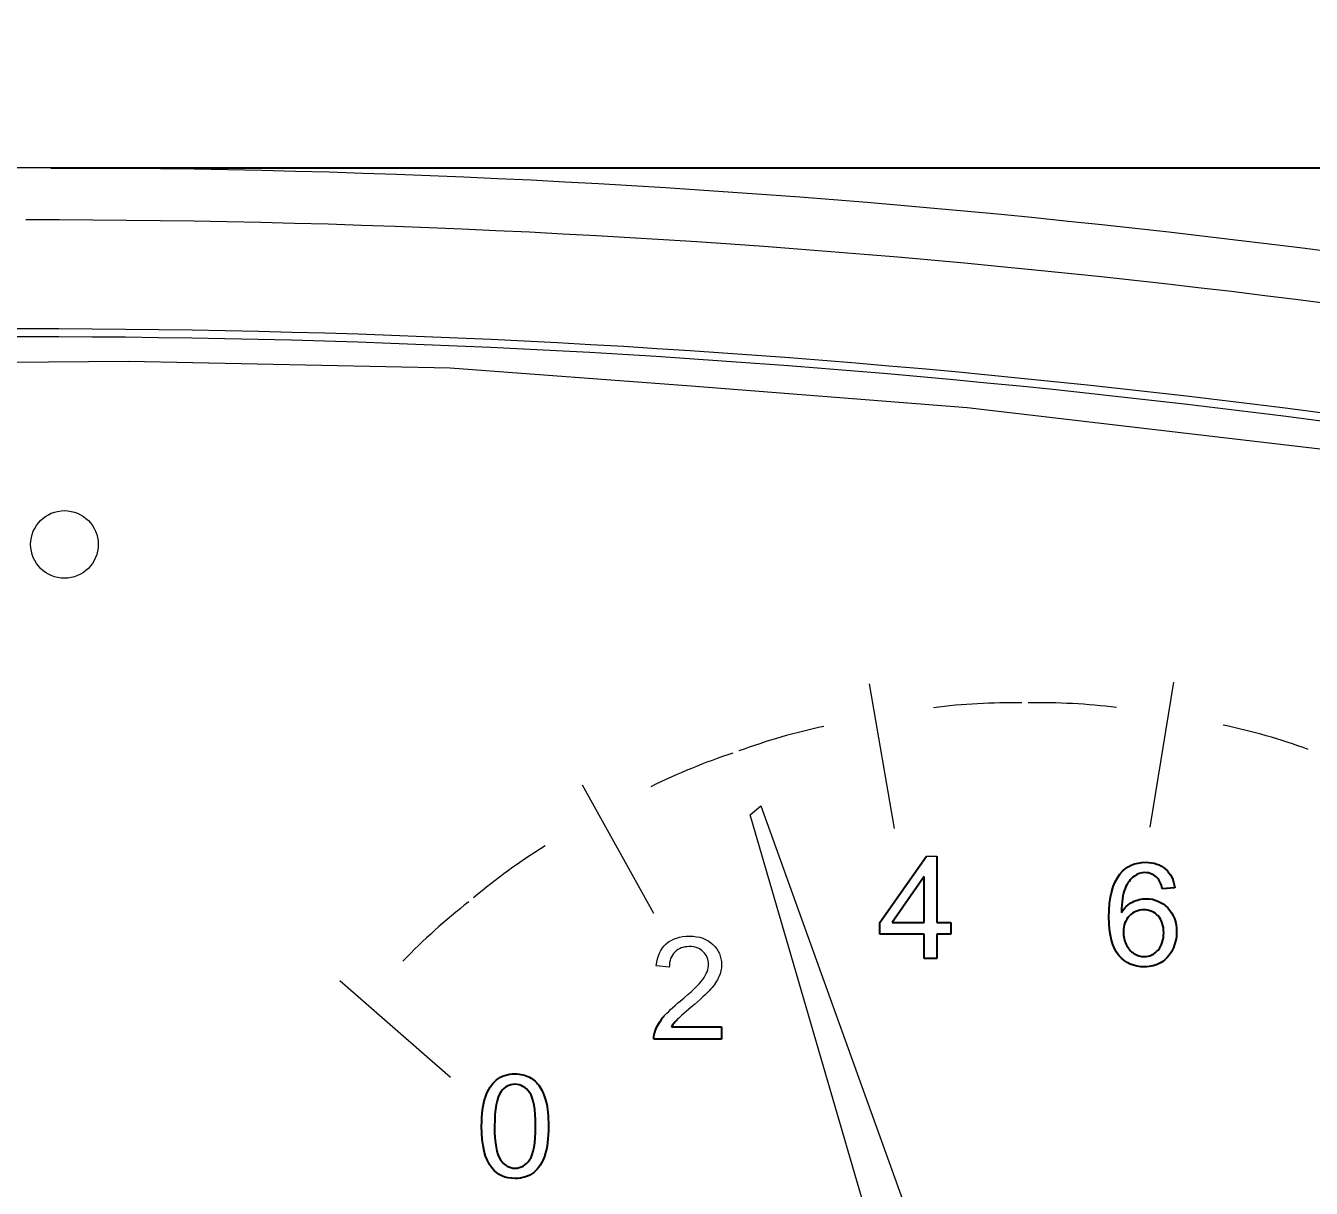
# Model space of a CAD drawing. Header units: millimetres. Extents: x 2768 to 3957, y 940 to 1781.
# Drawn here: x 3048.24 to 3086.27, y 1587.24 to 1621.63 of the extents above; entities that cross this region are included whole.
import ezdxf

# ---------------------------------------------------------------- set-up
doc = ezdxf.new("R2010")
doc.units = ezdxf.units.MM
doc.layers.add('layer 1', color=7, linetype='Continuous')
doc.layers.add('尺寸标注', color=2, linetype='Continuous', lineweight=25)
doc.layers.add('粗实线', color=7, linetype='Continuous', lineweight=50)
doc.styles.add('SGW', font='gbenor.shx', dxfattribs={"width": 0.6, "bigfont": 'hztxt.shx'})
doc.dimstyles.new('线性', dxfattribs={"dimtxt": 7, "dimasz": 3.5, "dimexe": 1.25, "dimexo": 0.625, "dimtad": 1, "dimdsep": 46, "dimtxsty": 'SGW', "dimcen": 2.5, "dimadec": 0, "dimazin": 0, "dimtfac": 1, "dimtmove": 0, "dimatfit": 3, "dimfxl": 0, "dimarcsym": 0})

# ---------------------------------------------------------------- blocks, each defined once
blk = doc.blocks.new('*D4')
at = {"layer": 'Defpoints', "color": 0, "transparency": 16777216}
for p in [(3153.99, 1638.621), (2941.99, 1607.225), (3153.99, 1607.225)]:
    blk.add_point(p, dxfattribs=at)
at = {"layer": '尺寸标注', "color": 0, "lineweight": -2, "transparency": 16777216}
for p, q in [((2941.99, 1607.85), (2941.99, 1639.871)), ((3153.99, 1607.85), (3153.99, 1639.871)), ((2945.49, 1638.621), (3150.49, 1638.621))]:
    blk.add_line(p, q, dxfattribs=at)
at = {"layer": '尺寸标注', "color": 0, "transparency": 16777216}
for points in [[(2945.49, 1639.204), (2945.49, 1638.038), (2941.99, 1638.621)], [(3150.49, 1639.204), (3150.49, 1638.038), (3153.99, 1638.621)]]:
    blk.add_solid(points, dxfattribs=at)
at = {"layer": '尺寸标注', "color": 0, "transparency": 16777216, "insert": (3047.99, 1642.746), "char_height": 7, "attachment_point": 5, "style": 'SGW'}
blk.add_mtext('\\M+181A3212%%P0.8', dxfattribs=at)
blk = doc.blocks.new('_DotSmall')
at = {"color": 0, "linetype": 'ByBlock', "const_width": 0.5}
blk.add_lwpolyline([(-0.0625, 0, 1), (0.0625, 0, 1)], format="xyb", close=True, dxfattribs=at)
blk = doc.blocks.new('*D6')
at = {"layer": 'Defpoints', "color": 0, "transparency": 16777216}
for p in [(3048.359, 1617.424), (3281.8, 1617.424), (3048.242, 1422.425)]:
    blk.add_point(p, dxfattribs=at)
at = {"layer": '尺寸标注', "color": 0, "lineweight": -2, "transparency": 16777216}
for p, q in [((3048.984, 1617.424), (3283.05, 1617.424)), ((3281.8, 1425.925), (3281.8, 1613.924)), ((3048.867, 1422.425), (3283.05, 1422.425))]:
    blk.add_line(p, q, dxfattribs=at)
at = {"layer": '尺寸标注', "color": 0, "transparency": 16777216}
for points in [[(3281.217, 1613.924), (3282.383, 1613.924), (3281.8, 1617.424)], [(3281.217, 1425.925), (3282.383, 1425.925), (3281.8, 1422.425)]]:
    blk.add_solid(points, dxfattribs=at)
at = {"layer": '尺寸标注', "color": 0, "transparency": 16777216, "insert": (3277.675, 1519.924), "char_height": 7, "attachment_point": 5, "rotation": 90, "style": 'SGW'}
blk.add_mtext('195', dxfattribs=at)

msp = doc.modelspace()

# ---------------------------------------------------------------- linework, layer by layer
at = {"layer": 'layer 1', "color": 51, "lineweight": 20}
msp.add_ellipse((3049.388, 1606.283), major_axis=(0, 1), ratio=1, dxfattribs=at)
at = {"layer": 'layer 1', "color": 250, "lineweight": 20}
msp.add_open_spline([(3051.286, 1611.698), (3051.286, 1611.698), (3047.729, 1611.662), (3047.729, 1611.662)], degree=3, dxfattribs=at)
at = {"layer": 'layer 1', "lineweight": 20}
for points in [[(3060.794, 1611.497), (3060.794, 1611.497), (3051.286, 1611.698), (3051.286, 1611.698)], [(3067.929, 1610.962), (3067.929, 1610.962), (3060.794, 1611.497), (3060.794, 1611.497)], [(3076.092, 1610.322), (3076.092, 1610.322), (3067.929, 1610.962), (3067.929, 1610.962)], [(3090.496, 1608.641), (3090.496, 1608.641), (3076.092, 1610.322), (3076.092, 1610.322)]]:
    msp.add_open_spline(points, degree=3, dxfattribs=at)
at = {"layer": 'layer 1', "color": 7, "lineweight": 0}
for points in [[(3073.943, 1597.882), (3073.943, 1597.882), (3073.198, 1602.162), (3073.198, 1602.162)], [(3073.943, 1597.882), (3073.943, 1597.882), (3073.198, 1602.162), (3073.198, 1602.162)], [(3073.943, 1597.882), (3073.943, 1597.882), (3073.198, 1602.162), (3073.198, 1602.162)], [(3073.943, 1597.882), (3073.943, 1597.882), (3073.198, 1602.162), (3073.198, 1602.162)], [(3073.943, 1597.882), (3073.943, 1597.882), (3073.198, 1602.162), (3073.198, 1602.162)], [(3073.943, 1597.882), (3073.943, 1597.882), (3073.198, 1602.162), (3073.198, 1602.162)], [(3073.943, 1597.882), (3073.943, 1597.882), (3073.198, 1602.162), (3073.198, 1602.162)], [(3073.943, 1597.882), (3073.943, 1597.882), (3073.198, 1602.162), (3073.198, 1602.162)], [(3073.943, 1597.882), (3073.943, 1597.882), (3073.198, 1602.162), (3073.198, 1602.162)], [(3073.943, 1597.882), (3073.943, 1597.882), (3073.198, 1602.162), (3073.198, 1602.162)], [(3073.943, 1597.882), (3073.943, 1597.882), (3073.198, 1602.162), (3073.198, 1602.162)], [(3073.943, 1597.882), (3073.943, 1597.882), (3073.198, 1602.162), (3073.198, 1602.162)], [(3073.943, 1597.882), (3073.943, 1597.882), (3073.198, 1602.162), (3073.198, 1602.162)], [(3073.943, 1597.882), (3073.943, 1597.882), (3073.198, 1602.162), (3073.198, 1602.162)], [(3073.943, 1597.882), (3073.943, 1597.882), (3073.198, 1602.162), (3073.198, 1602.162)], [(3073.943, 1597.882), (3073.943, 1597.882), (3073.198, 1602.162), (3073.198, 1602.162)], [(3073.943, 1597.882), (3073.943, 1597.882), (3073.198, 1602.162), (3073.198, 1602.162)], [(3073.943, 1597.882), (3073.943, 1597.882), (3073.198, 1602.162), (3073.198, 1602.162)], [(3073.943, 1597.882), (3073.943, 1597.882), (3073.198, 1602.162), (3073.198, 1602.162)], [(3073.943, 1597.882), (3073.943, 1597.882), (3073.198, 1602.162), (3073.198, 1602.162)], [(3073.943, 1597.882), (3073.943, 1597.882), (3073.198, 1602.162), (3073.198, 1602.162)], [(3073.198, 1602.162), (3073.198, 1602.162), (3073.198, 1602.162), (3073.198, 1602.162)], [(3081.5, 1597.919), (3081.5, 1597.919), (3082.204, 1602.205), (3082.204, 1602.205)], [(3081.5, 1597.919), (3081.5, 1597.919), (3082.204, 1602.205), (3082.204, 1602.205)], [(3081.5, 1597.919), (3081.5, 1597.919), (3082.204, 1602.205), (3082.204, 1602.205)], [(3081.5, 1597.919), (3081.5, 1597.919), (3082.204, 1602.205), (3082.204, 1602.205)], [(3081.5, 1597.919), (3081.5, 1597.919), (3082.204, 1602.205), (3082.204, 1602.205)], [(3081.5, 1597.919), (3081.5, 1597.919), (3082.204, 1602.205), (3082.204, 1602.205)], [(3081.5, 1597.919), (3081.5, 1597.919), (3082.204, 1602.205), (3082.204, 1602.205)], [(3081.5, 1597.919), (3081.5, 1597.919), (3082.204, 1602.205), (3082.204, 1602.205)], [(3081.5, 1597.919), (3081.5, 1597.919), (3082.204, 1602.205), (3082.204, 1602.205)], [(3081.5, 1597.919), (3081.5, 1597.919), (3082.204, 1602.205), (3082.204, 1602.205)], [(3081.5, 1597.919), (3081.5, 1597.919), (3082.204, 1602.205), (3082.204, 1602.205)], [(3081.5, 1597.919), (3081.5, 1597.919), (3082.204, 1602.205), (3082.204, 1602.205)], [(3081.5, 1597.919), (3081.5, 1597.919), (3082.204, 1602.205), (3082.204, 1602.205)], [(3081.5, 1597.919), (3081.5, 1597.919), (3082.204, 1602.205), (3082.204, 1602.205)], [(3081.5, 1597.919), (3081.5, 1597.919), (3082.204, 1602.205), (3082.204, 1602.205)], [(3081.5, 1597.919), (3081.5, 1597.919), (3082.204, 1602.205), (3082.204, 1602.205)], [(3081.5, 1597.919), (3081.5, 1597.919), (3082.204, 1602.205), (3082.204, 1602.205)], [(3081.5, 1597.919), (3081.5, 1597.919), (3082.204, 1602.205), (3082.204, 1602.205)], [(3081.5, 1597.919), (3081.5, 1597.919), (3082.204, 1602.205), (3082.204, 1602.205)], [(3081.5, 1597.919), (3081.5, 1597.919), (3082.204, 1602.205), (3082.204, 1602.205)], [(3081.5, 1597.919), (3081.5, 1597.919), (3082.204, 1602.205), (3082.204, 1602.205)], [(3082.204, 1602.205), (3082.204, 1602.205), (3082.204, 1602.205), (3082.204, 1602.205)], [(3066.819, 1595.363), (3066.819, 1595.363), (3064.708, 1599.159), (3064.708, 1599.159)], [(3066.819, 1595.363), (3066.819, 1595.363), (3064.708, 1599.159), (3064.708, 1599.159)], [(3066.819, 1595.363), (3066.819, 1595.363), (3064.708, 1599.159), (3064.708, 1599.159)], [(3066.819, 1595.363), (3066.819, 1595.363), (3064.708, 1599.159), (3064.708, 1599.159)], [(3066.819, 1595.363), (3066.819, 1595.363), (3064.708, 1599.159), (3064.708, 1599.159)], [(3066.819, 1595.363), (3066.819, 1595.363), (3064.708, 1599.159), (3064.708, 1599.159)], [(3066.819, 1595.363), (3066.819, 1595.363), (3064.708, 1599.159), (3064.708, 1599.159)], [(3066.819, 1595.363), (3066.819, 1595.363), (3064.708, 1599.159), (3064.708, 1599.159)], [(3066.819, 1595.363), (3066.819, 1595.363), (3064.708, 1599.159), (3064.708, 1599.159)], [(3066.819, 1595.363), (3066.819, 1595.363), (3064.708, 1599.159), (3064.708, 1599.159)], [(3066.819, 1595.363), (3066.819, 1595.363), (3064.708, 1599.159), (3064.708, 1599.159)], [(3066.819, 1595.363), (3066.819, 1595.363), (3064.708, 1599.159), (3064.708, 1599.159)], [(3066.819, 1595.363), (3066.819, 1595.363), (3064.708, 1599.159), (3064.708, 1599.159)], [(3066.819, 1595.363), (3066.819, 1595.363), (3064.708, 1599.159), (3064.708, 1599.159)], [(3066.819, 1595.363), (3066.819, 1595.363), (3064.708, 1599.159), (3064.708, 1599.159)], [(3066.819, 1595.363), (3066.819, 1595.363), (3064.708, 1599.159), (3064.708, 1599.159)], [(3066.819, 1595.363), (3066.819, 1595.363), (3064.708, 1599.159), (3064.708, 1599.159)], [(3066.819, 1595.363), (3066.819, 1595.363), (3064.708, 1599.159), (3064.708, 1599.159)], [(3066.819, 1595.363), (3066.819, 1595.363), (3064.708, 1599.159), (3064.708, 1599.159)], [(3066.819, 1595.363), (3066.819, 1595.363), (3064.708, 1599.159), (3064.708, 1599.159)], [(3066.819, 1595.363), (3066.819, 1595.363), (3064.708, 1599.159), (3064.708, 1599.159)], [(3064.708, 1599.159), (3064.708, 1599.159), (3064.708, 1599.159), (3064.708, 1599.159)], [(3073.943, 1597.882), (3073.943, 1597.882), (3073.943, 1597.882), (3073.943, 1597.882)], [(3081.5, 1597.919), (3081.5, 1597.919), (3081.5, 1597.919), (3081.5, 1597.919)], [(3074.889, 1597.061), (3074.889, 1597.061), (3075.193, 1597.061), (3075.193, 1597.061)], [(3074.889, 1597.061), (3074.889, 1597.061), (3075.193, 1597.061), (3075.193, 1597.061)], [(3066.819, 1595.363), (3066.819, 1595.363), (3066.819, 1595.363), (3066.819, 1595.363)], [(3066.894, 1593.817), (3066.92, 1594.103), (3067.019, 1594.321), (3067.19, 1594.47)], [(3066.894, 1593.817), (3066.92, 1594.103), (3067.019, 1594.321), (3067.19, 1594.47)], [(3067.44, 1594.225), (3067.332, 1594.117), (3067.278, 1593.968), (3067.277, 1593.779)], [(3067.44, 1594.225), (3067.332, 1594.117), (3067.278, 1593.968), (3067.277, 1593.779)], [(3067.277, 1593.779), (3067.277, 1593.779), (3066.894, 1593.817), (3066.894, 1593.817)], [(3067.277, 1593.779), (3067.277, 1593.779), (3066.894, 1593.817), (3066.894, 1593.817)], [(3060.803, 1590.508), (3060.803, 1590.508), (3057.538, 1593.374), (3057.538, 1593.374)], [(3060.803, 1590.508), (3060.803, 1590.508), (3057.538, 1593.374), (3057.538, 1593.374)], [(3060.803, 1590.508), (3060.803, 1590.508), (3057.538, 1593.374), (3057.538, 1593.374)], [(3060.803, 1590.508), (3060.803, 1590.508), (3057.538, 1593.374), (3057.538, 1593.374)], [(3060.803, 1590.508), (3060.803, 1590.508), (3057.538, 1593.374), (3057.538, 1593.374)], [(3060.803, 1590.508), (3060.803, 1590.508), (3057.538, 1593.374), (3057.538, 1593.374)], [(3060.803, 1590.508), (3060.803, 1590.508), (3057.538, 1593.374), (3057.538, 1593.374)], [(3060.803, 1590.508), (3060.803, 1590.508), (3057.538, 1593.374), (3057.538, 1593.374)], [(3060.803, 1590.508), (3060.803, 1590.508), (3057.538, 1593.374), (3057.538, 1593.374)], [(3060.803, 1590.508), (3060.803, 1590.508), (3057.538, 1593.374), (3057.538, 1593.374)], [(3060.803, 1590.508), (3060.803, 1590.508), (3057.538, 1593.374), (3057.538, 1593.374)], [(3060.803, 1590.508), (3060.803, 1590.508), (3057.538, 1593.374), (3057.538, 1593.374)], [(3060.803, 1590.508), (3060.803, 1590.508), (3057.538, 1593.374), (3057.538, 1593.374)], [(3060.803, 1590.508), (3060.803, 1590.508), (3057.538, 1593.374), (3057.538, 1593.374)], [(3060.803, 1590.508), (3060.803, 1590.508), (3057.538, 1593.374), (3057.538, 1593.374)], [(3060.803, 1590.508), (3060.803, 1590.508), (3057.538, 1593.374), (3057.538, 1593.374)], [(3060.803, 1590.508), (3060.803, 1590.508), (3057.538, 1593.374), (3057.538, 1593.374)], [(3060.803, 1590.508), (3060.803, 1590.508), (3057.538, 1593.374), (3057.538, 1593.374)], [(3060.803, 1590.508), (3060.803, 1590.508), (3057.538, 1593.374), (3057.538, 1593.374)], [(3060.803, 1590.508), (3060.803, 1590.508), (3057.538, 1593.374), (3057.538, 1593.374)], [(3060.803, 1590.508), (3060.803, 1590.508), (3057.538, 1593.374), (3057.538, 1593.374)], [(3067.599, 1592.772), (3067.928, 1593.042), (3068.151, 1593.256), (3068.267, 1593.414)], [(3067.599, 1592.772), (3067.928, 1593.042), (3068.151, 1593.256), (3068.267, 1593.414)], [(3068.748, 1593.495), (3068.699, 1593.378), (3068.616, 1593.254), (3068.501, 1593.125)], [(3068.748, 1593.495), (3068.699, 1593.378), (3068.616, 1593.254), (3068.501, 1593.125)], [(3068.501, 1593.125), (3068.386, 1592.996), (3068.195, 1592.818), (3067.928, 1592.592)], [(3068.501, 1593.125), (3068.386, 1592.996), (3068.195, 1592.818), (3067.928, 1592.592)], [(3067.112, 1592.313), (3067.225, 1592.445), (3067.387, 1592.598), (3067.599, 1592.772)], [(3067.112, 1592.313), (3067.225, 1592.445), (3067.387, 1592.598), (3067.599, 1592.772)], [(3067.928, 1592.592), (3067.705, 1592.404), (3067.562, 1592.277), (3067.498, 1592.21)], [(3067.928, 1592.592), (3067.705, 1592.404), (3067.562, 1592.277), (3067.498, 1592.21)], [(3060.803, 1590.508), (3060.803, 1590.508), (3060.803, 1590.508), (3060.803, 1590.508)]]:
    msp.add_open_spline(points, degree=3, dxfattribs=at)
at = {"layer": 'layer 1', "color": 22, "lineweight": 0}
for points in [[(3077.708, 1601.596), (3076.834, 1601.61), (3075.96, 1601.563), (3075.092, 1601.454)], [(3080.51, 1601.458), (3079.642, 1601.566), (3078.768, 1601.613), (3077.894, 1601.598)], [(3071.853, 1600.901), (3070.998, 1600.718), (3070.157, 1600.475), (3069.336, 1600.174)], [(3069.161, 1600.111), (3068.331, 1599.837), (3067.521, 1599.505), (3066.737, 1599.117)], [(3063.608, 1597.369), (3062.866, 1596.907), (3062.157, 1596.393), (3061.487, 1595.831)], [(3061.344, 1595.712), (3060.656, 1595.172), (3060.007, 1594.585), (3059.401, 1593.955)]]:
    msp.add_open_spline(points, degree=3, dxfattribs=at)
at = {"layer": 'layer 1', "color": 72, "lineweight": 9}
msp.add_open_spline([(3086.179, 1600.221), (3085.357, 1600.519), (3084.515, 1600.758), (3083.659, 1600.937)], degree=3, dxfattribs=at)
at = {"layer": 'layer 1', "color": 22, "lineweight": 20}
for points in [[(3069.672, 1598.286), (3069.672, 1598.286), (3069.983, 1598.547), (3069.983, 1598.547)], [(3075.363, 1578.761), (3075.363, 1578.761), (3069.672, 1598.286), (3069.672, 1598.286)], [(3069.983, 1598.547), (3069.983, 1598.547), (3076.844, 1579.475), (3076.844, 1579.475)]]:
    msp.add_open_spline(points, degree=3, dxfattribs=at)
at = {"layer": 'layer 1', "color": 7}
for points in [[(3073.506, 1595.097), (3073.506, 1595.097), (3074.889, 1597.061), (3074.889, 1597.061)], [(3075.193, 1597.061), (3075.193, 1597.061), (3075.193, 1595.097), (3075.193, 1595.097)], [(3074.821, 1596.463), (3074.821, 1596.463), (3073.873, 1595.097), (3073.873, 1595.097)], [(3074.821, 1595.097), (3074.821, 1595.097), (3074.821, 1596.463), (3074.821, 1596.463)], [(3081.035, 1596.474), (3080.918, 1596.388), (3080.826, 1596.264), (3080.758, 1596.1)], [(3081.86, 1596.096), (3081.827, 1596.242), (3081.78, 1596.348), (3081.72, 1596.414)], [(3081.956, 1596.678), (3082.108, 1596.545), (3082.199, 1596.36), (3082.23, 1596.125)], [(3080.758, 1596.1), (3080.691, 1595.936), (3080.656, 1595.703), (3080.653, 1595.399)], [(3082.23, 1596.125), (3082.23, 1596.125), (3081.86, 1596.096), (3081.86, 1596.096)], [(3080.653, 1595.399), (3080.742, 1595.535), (3080.852, 1595.637), (3080.982, 1595.703)], [(3080.886, 1595.293), (3080.769, 1595.172), (3080.711, 1595.014), (3080.711, 1594.819)], [(3073.506, 1594.756), (3073.506, 1594.756), (3073.506, 1595.097), (3073.506, 1595.097)], [(3073.873, 1595.097), (3073.873, 1595.097), (3074.821, 1595.097), (3074.821, 1595.097)], [(3075.193, 1595.097), (3075.193, 1595.097), (3075.603, 1595.097), (3075.603, 1595.097)], [(3075.603, 1595.097), (3075.603, 1595.097), (3075.603, 1594.756), (3075.603, 1594.756)], [(3080.711, 1594.819), (3080.711, 1594.69), (3080.738, 1594.567), (3080.793, 1594.45)], [(3074.821, 1594.756), (3074.821, 1594.756), (3073.506, 1594.756), (3073.506, 1594.756)], [(3074.821, 1594.03), (3074.821, 1594.03), (3074.821, 1594.756), (3074.821, 1594.756)], [(3075.193, 1594.756), (3075.193, 1594.756), (3075.193, 1594.03), (3075.193, 1594.03)], [(3075.603, 1594.756), (3075.603, 1594.756), (3075.193, 1594.756), (3075.193, 1594.756)], [(3080.793, 1594.45), (3080.847, 1594.333), (3080.923, 1594.244), (3081.02, 1594.183)], [(3082.161, 1594.29), (3082.079, 1594.127), (3081.966, 1594.002), (3081.823, 1593.915)], [(3075.193, 1594.03), (3075.193, 1594.03), (3074.821, 1594.03), (3074.821, 1594.03)], [(3066.867, 1591.91), (3066.918, 1592.047), (3067, 1592.181), (3067.112, 1592.313)], [(3067.498, 1592.21), (3067.435, 1592.144), (3067.382, 1592.077), (3067.341, 1592.009)], [(3066.824, 1591.651), (3066.821, 1591.741), (3066.836, 1591.827), (3066.867, 1591.91)], [(3067.341, 1592.009), (3067.341, 1592.009), (3068.827, 1592.009), (3068.827, 1592.009)], [(3068.827, 1592.009), (3068.827, 1592.009), (3068.827, 1591.651), (3068.827, 1591.651)], [(3068.827, 1591.651), (3068.827, 1591.651), (3066.824, 1591.651), (3066.824, 1591.651)], [(3061.839, 1589.936), (3061.912, 1590.155), (3062.022, 1590.323), (3062.167, 1590.442)], [(3063.144, 1590.521), (3063.267, 1590.456), (3063.368, 1590.361), (3063.448, 1590.238)], [(3061.728, 1589.071), (3061.728, 1589.429), (3061.765, 1589.718), (3061.839, 1589.936)], [(3062.302, 1590.094), (3062.175, 1589.91), (3062.11, 1589.568), (3062.11, 1589.071)], [(3063.448, 1590.238), (3063.528, 1590.115), (3063.591, 1589.964), (3063.636, 1589.787)], [(3062.028, 1587.839), (3061.828, 1588.091), (3061.728, 1588.502), (3061.728, 1589.071)], [(3062.11, 1589.071), (3062.11, 1588.574), (3062.169, 1588.243), (3062.285, 1588.078)], [(3063.595, 1588.21), (3063.521, 1587.992), (3063.412, 1587.823), (3063.267, 1587.704)]]:
    msp.add_open_spline(points, degree=3, dxfattribs=at)
at = {"layer": 'layer 1', "color": 7, "lineweight": 9}
for points in [[(3073.506, 1595.097), (3073.506, 1595.097), (3074.889, 1597.061), (3074.889, 1597.061)], [(3075.193, 1597.061), (3075.193, 1597.061), (3075.193, 1595.097), (3075.193, 1595.097)], [(3074.821, 1596.463), (3074.821, 1596.463), (3073.873, 1595.097), (3073.873, 1595.097)], [(3074.821, 1595.097), (3074.821, 1595.097), (3074.821, 1596.463), (3074.821, 1596.463)], [(3081.035, 1596.474), (3080.918, 1596.388), (3080.826, 1596.264), (3080.758, 1596.1)], [(3081.86, 1596.096), (3081.827, 1596.242), (3081.78, 1596.348), (3081.72, 1596.414)], [(3081.956, 1596.678), (3082.108, 1596.545), (3082.199, 1596.36), (3082.23, 1596.125)], [(3080.758, 1596.1), (3080.691, 1595.936), (3080.656, 1595.703), (3080.653, 1595.399)], [(3082.23, 1596.125), (3082.23, 1596.125), (3081.86, 1596.096), (3081.86, 1596.096)], [(3080.653, 1595.399), (3080.742, 1595.535), (3080.852, 1595.637), (3080.982, 1595.703)], [(3080.886, 1595.293), (3080.769, 1595.172), (3080.711, 1595.014), (3080.711, 1594.819)], [(3073.506, 1594.756), (3073.506, 1594.756), (3073.506, 1595.097), (3073.506, 1595.097)], [(3073.873, 1595.097), (3073.873, 1595.097), (3074.821, 1595.097), (3074.821, 1595.097)], [(3075.193, 1595.097), (3075.193, 1595.097), (3075.603, 1595.097), (3075.603, 1595.097)], [(3075.603, 1595.097), (3075.603, 1595.097), (3075.603, 1594.756), (3075.603, 1594.756)], [(3080.711, 1594.819), (3080.711, 1594.69), (3080.738, 1594.567), (3080.793, 1594.45)], [(3074.821, 1594.756), (3074.821, 1594.756), (3073.506, 1594.756), (3073.506, 1594.756)], [(3074.821, 1594.03), (3074.821, 1594.03), (3074.821, 1594.756), (3074.821, 1594.756)], [(3075.193, 1594.756), (3075.193, 1594.756), (3075.193, 1594.03), (3075.193, 1594.03)], [(3075.603, 1594.756), (3075.603, 1594.756), (3075.193, 1594.756), (3075.193, 1594.756)], [(3080.793, 1594.45), (3080.847, 1594.333), (3080.923, 1594.244), (3081.02, 1594.183)], [(3082.161, 1594.29), (3082.079, 1594.127), (3081.966, 1594.002), (3081.823, 1593.915)], [(3075.193, 1594.03), (3075.193, 1594.03), (3074.821, 1594.03), (3074.821, 1594.03)], [(3066.867, 1591.91), (3066.918, 1592.047), (3067, 1592.181), (3067.112, 1592.313)], [(3067.498, 1592.21), (3067.435, 1592.144), (3067.382, 1592.077), (3067.341, 1592.009)], [(3066.824, 1591.651), (3066.821, 1591.741), (3066.836, 1591.827), (3066.867, 1591.91)], [(3067.341, 1592.009), (3067.341, 1592.009), (3068.827, 1592.009), (3068.827, 1592.009)], [(3068.827, 1592.009), (3068.827, 1592.009), (3068.827, 1591.651), (3068.827, 1591.651)], [(3068.827, 1591.651), (3068.827, 1591.651), (3066.824, 1591.651), (3066.824, 1591.651)], [(3061.839, 1589.936), (3061.912, 1590.155), (3062.022, 1590.323), (3062.167, 1590.442)], [(3063.144, 1590.521), (3063.267, 1590.456), (3063.368, 1590.361), (3063.448, 1590.238)], [(3061.728, 1589.071), (3061.728, 1589.429), (3061.765, 1589.718), (3061.839, 1589.936)], [(3062.302, 1590.094), (3062.175, 1589.91), (3062.11, 1589.568), (3062.11, 1589.071)], [(3063.448, 1590.238), (3063.528, 1590.115), (3063.591, 1589.964), (3063.636, 1589.787)], [(3062.028, 1587.839), (3061.828, 1588.091), (3061.728, 1588.502), (3061.728, 1589.071)], [(3062.11, 1589.071), (3062.11, 1588.574), (3062.169, 1588.243), (3062.285, 1588.078)], [(3063.595, 1588.21), (3063.521, 1587.992), (3063.412, 1587.823), (3063.267, 1587.704)]]:
    msp.add_open_spline(points, degree=3, dxfattribs=at)
at = {"layer": 'layer 1', "color": 7}
for points, knots in [([(3080.608, 1596.532), (3080.796, 1596.763), (3081.05, 1596.879), (3081.37, 1596.879), (3081.37, 1596.879), (3081.608, 1596.879), (3081.804, 1596.812), (3081.956, 1596.678)], [0.8421053, 0.8421053, 0.8421053, 0.8421053, 0.8947368, 0.8947368, 0.8947368, 0.8947369, 0.9473684, 0.9473684, 0.9473684, 0.9473684]), ([(3080.577, 1594.127), (3080.38, 1594.355), (3080.283, 1594.731), (3080.283, 1595.255), (3080.283, 1595.255), (3080.283, 1595.84), (3080.391, 1596.266), (3080.608, 1596.532)], [0.7368421, 0.7368421, 0.7368421, 0.7368421, 0.7894737, 0.7894737, 0.7894737, 0.7894737, 0.8421053, 0.8421053, 0.8421053, 0.8421053]), ([(3081.72, 1596.414), (3081.619, 1596.52), (3081.495, 1596.573), (3081.347, 1596.573), (3081.347, 1596.573), (3081.229, 1596.573), (3081.125, 1596.54), (3081.035, 1596.474)], [0.1052632, 0.1052632, 0.1052632, 0.1052632, 0.1578947, 0.1578947, 0.1578947, 0.1578947, 0.2105263, 0.2105263, 0.2105263, 0.2105263]), ([(3080.982, 1595.703), (3081.111, 1595.769), (3081.247, 1595.802), (3081.389, 1595.802), (3081.389, 1595.802), (3081.637, 1595.802), (3081.848, 1595.711), (3082.022, 1595.528)], [0.3684211, 0.3684211, 0.3684211, 0.3684211, 0.4210526, 0.4210526, 0.4210526, 0.4210526, 0.4736842, 0.4736842, 0.4736842, 0.4736842]), ([(3081.736, 1595.293), (3081.624, 1595.413), (3081.484, 1595.473), (3081.315, 1595.473), (3081.315, 1595.473), (3081.146, 1595.473), (3081.003, 1595.413), (3080.886, 1595.293)], [0.6666667, 0.6666667, 0.6666667, 0.6666667, 0.7777778, 0.7777778, 0.7777778, 0.7777778, 0.8888889, 0.8888889, 0.8888889, 0.8888889]), ([(3081.02, 1594.183), (3081.118, 1594.121), (3081.221, 1594.09), (3081.329, 1594.09), (3081.329, 1594.09), (3081.486, 1594.09), (3081.621, 1594.154), (3081.734, 1594.281), (3081.734, 1594.281), (3081.847, 1594.408), (3081.903, 1594.58), (3081.903, 1594.797), (3081.903, 1594.797), (3081.903, 1595.007), (3081.847, 1595.172), (3081.736, 1595.293)], [0.2222222, 0.2222222, 0.2222222, 0.2222222, 0.3333333, 0.3333333, 0.3333333, 0.3333333, 0.4444444, 0.4444444, 0.4444444, 0.4444445, 0.5555556, 0.5555556, 0.5555556, 0.5555556, 0.6666667, 0.6666667, 0.6666667, 0.6666667]), ([(3082.022, 1595.528), (3082.197, 1595.346), (3082.284, 1595.11), (3082.284, 1594.821), (3082.284, 1594.821), (3082.284, 1594.63), (3082.242, 1594.454), (3082.161, 1594.29)], [0.4736842, 0.4736842, 0.4736842, 0.4736842, 0.5263158, 0.5263158, 0.5263158, 0.5263158, 0.5789474, 0.5789474, 0.5789474, 0.5789474]), ([(3081.823, 1593.915), (3081.679, 1593.828), (3081.517, 1593.785), (3081.335, 1593.785), (3081.335, 1593.785), (3081.025, 1593.785), (3080.772, 1593.899), (3080.577, 1594.127)], [0.6315789, 0.6315789, 0.6315789, 0.6315789, 0.6842105, 0.6842105, 0.6842105, 0.6842105, 0.7368421, 0.7368421, 0.7368421, 0.7368421]), ([(3062.167, 1590.442), (3062.313, 1590.56), (3062.496, 1590.62), (3062.716, 1590.62), (3062.716, 1590.62), (3062.879, 1590.62), (3063.021, 1590.587), (3063.144, 1590.521)], [0.1666667, 0.1666667, 0.1666667, 0.1666667, 0.25, 0.25, 0.25, 0.25, 0.3333333, 0.3333333, 0.3333333, 0.3333333]), ([(3063.147, 1590.065), (3063.03, 1590.23), (3062.886, 1590.311), (3062.712, 1590.311), (3062.712, 1590.311), (3062.541, 1590.311), (3062.405, 1590.239), (3062.302, 1590.094)], [0.625, 0.625, 0.625, 0.625, 0.75, 0.75, 0.75, 0.75, 0.875, 0.875, 0.875, 0.875]), ([(3063.147, 1588.079), (3063.263, 1588.244), (3063.322, 1588.575), (3063.322, 1589.071), (3063.322, 1589.071), (3063.322, 1589.57), (3063.263, 1589.901), (3063.147, 1590.065)], [0.375, 0.375, 0.375, 0.375, 0.5, 0.5, 0.5, 0.5, 0.625, 0.625, 0.625, 0.625]), ([(3063.636, 1589.787), (3063.682, 1589.61), (3063.704, 1589.372), (3063.704, 1589.071), (3063.704, 1589.071), (3063.704, 1588.715), (3063.667, 1588.429), (3063.595, 1588.21)], [0.5, 0.5, 0.5, 0.5, 0.5833333, 0.5833333, 0.5833333, 0.5833333, 0.6666667, 0.6666667, 0.6666667, 0.6666667]), ([(3062.285, 1588.078), (3062.402, 1587.913), (3062.545, 1587.831), (3062.716, 1587.831), (3062.716, 1587.831), (3062.887, 1587.831), (3063.03, 1587.914), (3063.147, 1588.079)], [0.125, 0.125, 0.125, 0.125, 0.25, 0.25, 0.25, 0.25, 0.375, 0.375, 0.375, 0.375]), ([(3063.267, 1587.704), (3063.121, 1587.584), (3062.938, 1587.525), (3062.716, 1587.525), (3062.716, 1587.525), (3062.424, 1587.525), (3062.194, 1587.63), (3062.028, 1587.839)], [0.75, 0.75, 0.75, 0.75, 0.8333333, 0.8333333, 0.8333333, 0.8333333, 0.9166667, 0.9166667, 0.9166667, 0.9166667])]:
    msp.add_open_spline(points, degree=3, knots=knots, dxfattribs=at)
at = {"layer": 'layer 1', "color": 7, "lineweight": 9}
for points, knots in [([(3080.608, 1596.532), (3080.796, 1596.763), (3081.05, 1596.879), (3081.37, 1596.879), (3081.37, 1596.879), (3081.608, 1596.879), (3081.804, 1596.812), (3081.956, 1596.678)], [0.8421053, 0.8421053, 0.8421053, 0.8421053, 0.8947368, 0.8947368, 0.8947368, 0.8947369, 0.9473684, 0.9473684, 0.9473684, 0.9473684]), ([(3080.577, 1594.127), (3080.38, 1594.355), (3080.283, 1594.731), (3080.283, 1595.255), (3080.283, 1595.255), (3080.283, 1595.84), (3080.391, 1596.266), (3080.608, 1596.532)], [0.7368421, 0.7368421, 0.7368421, 0.7368421, 0.7894737, 0.7894737, 0.7894737, 0.7894737, 0.8421053, 0.8421053, 0.8421053, 0.8421053]), ([(3081.72, 1596.414), (3081.619, 1596.52), (3081.495, 1596.573), (3081.347, 1596.573), (3081.347, 1596.573), (3081.229, 1596.573), (3081.125, 1596.54), (3081.035, 1596.474)], [0.1052632, 0.1052632, 0.1052632, 0.1052632, 0.1578947, 0.1578947, 0.1578947, 0.1578947, 0.2105263, 0.2105263, 0.2105263, 0.2105263]), ([(3080.982, 1595.703), (3081.111, 1595.769), (3081.247, 1595.802), (3081.389, 1595.802), (3081.389, 1595.802), (3081.637, 1595.802), (3081.848, 1595.711), (3082.022, 1595.528)], [0.3684211, 0.3684211, 0.3684211, 0.3684211, 0.4210526, 0.4210526, 0.4210526, 0.4210526, 0.4736842, 0.4736842, 0.4736842, 0.4736842]), ([(3081.736, 1595.293), (3081.624, 1595.413), (3081.484, 1595.473), (3081.315, 1595.473), (3081.315, 1595.473), (3081.146, 1595.473), (3081.003, 1595.413), (3080.886, 1595.293)], [0.6666667, 0.6666667, 0.6666667, 0.6666667, 0.7777778, 0.7777778, 0.7777778, 0.7777778, 0.8888889, 0.8888889, 0.8888889, 0.8888889]), ([(3081.02, 1594.183), (3081.118, 1594.121), (3081.221, 1594.09), (3081.329, 1594.09), (3081.329, 1594.09), (3081.486, 1594.09), (3081.621, 1594.154), (3081.734, 1594.281), (3081.734, 1594.281), (3081.847, 1594.408), (3081.903, 1594.58), (3081.903, 1594.797), (3081.903, 1594.797), (3081.903, 1595.007), (3081.847, 1595.172), (3081.736, 1595.293)], [0.2222222, 0.2222222, 0.2222222, 0.2222222, 0.3333333, 0.3333333, 0.3333333, 0.3333333, 0.4444444, 0.4444444, 0.4444444, 0.4444445, 0.5555556, 0.5555556, 0.5555556, 0.5555556, 0.6666667, 0.6666667, 0.6666667, 0.6666667]), ([(3082.022, 1595.528), (3082.197, 1595.346), (3082.284, 1595.11), (3082.284, 1594.821), (3082.284, 1594.821), (3082.284, 1594.63), (3082.242, 1594.454), (3082.161, 1594.29)], [0.4736842, 0.4736842, 0.4736842, 0.4736842, 0.5263158, 0.5263158, 0.5263158, 0.5263158, 0.5789474, 0.5789474, 0.5789474, 0.5789474]), ([(3081.823, 1593.915), (3081.679, 1593.828), (3081.517, 1593.785), (3081.335, 1593.785), (3081.335, 1593.785), (3081.025, 1593.785), (3080.772, 1593.899), (3080.577, 1594.127)], [0.6315789, 0.6315789, 0.6315789, 0.6315789, 0.6842105, 0.6842105, 0.6842105, 0.6842105, 0.7368421, 0.7368421, 0.7368421, 0.7368421]), ([(3062.167, 1590.442), (3062.313, 1590.56), (3062.496, 1590.62), (3062.716, 1590.62), (3062.716, 1590.62), (3062.879, 1590.62), (3063.021, 1590.587), (3063.144, 1590.521)], [0.1666667, 0.1666667, 0.1666667, 0.1666667, 0.25, 0.25, 0.25, 0.25, 0.3333333, 0.3333333, 0.3333333, 0.3333333]), ([(3063.147, 1590.065), (3063.03, 1590.23), (3062.886, 1590.311), (3062.712, 1590.311), (3062.712, 1590.311), (3062.541, 1590.311), (3062.405, 1590.239), (3062.302, 1590.094)], [0.625, 0.625, 0.625, 0.625, 0.75, 0.75, 0.75, 0.75, 0.875, 0.875, 0.875, 0.875]), ([(3063.147, 1588.079), (3063.263, 1588.244), (3063.322, 1588.575), (3063.322, 1589.071), (3063.322, 1589.071), (3063.322, 1589.57), (3063.263, 1589.901), (3063.147, 1590.065)], [0.375, 0.375, 0.375, 0.375, 0.5, 0.5, 0.5, 0.5, 0.625, 0.625, 0.625, 0.625]), ([(3063.636, 1589.787), (3063.682, 1589.61), (3063.704, 1589.372), (3063.704, 1589.071), (3063.704, 1589.071), (3063.704, 1588.715), (3063.667, 1588.429), (3063.595, 1588.21)], [0.5, 0.5, 0.5, 0.5, 0.5833333, 0.5833333, 0.5833333, 0.5833333, 0.6666667, 0.6666667, 0.6666667, 0.6666667]), ([(3062.285, 1588.078), (3062.402, 1587.913), (3062.545, 1587.831), (3062.716, 1587.831), (3062.716, 1587.831), (3062.887, 1587.831), (3063.03, 1587.914), (3063.147, 1588.079)], [0.125, 0.125, 0.125, 0.125, 0.25, 0.25, 0.25, 0.25, 0.375, 0.375, 0.375, 0.375]), ([(3063.267, 1587.704), (3063.121, 1587.584), (3062.938, 1587.525), (3062.716, 1587.525), (3062.716, 1587.525), (3062.424, 1587.525), (3062.194, 1587.63), (3062.028, 1587.839)], [0.75, 0.75, 0.75, 0.75, 0.8333333, 0.8333333, 0.8333333, 0.8333333, 0.9166667, 0.9166667, 0.9166667, 0.9166667])]:
    msp.add_open_spline(points, degree=3, knots=knots, dxfattribs=at)
at = {"layer": 'layer 1', "color": 7, "lineweight": 0}
for points, knots in [([(3067.19, 1594.47), (3067.36, 1594.62), (3067.59, 1594.694), (3067.878, 1594.694), (3067.878, 1594.694), (3068.169, 1594.694), (3068.399, 1594.613), (3068.568, 1594.452)], [0.59090909, 0.59090909, 0.59090909, 0.59090909, 0.63636364, 0.63636364, 0.63636364, 0.63636365, 0.68181818, 0.68181818, 0.68181818, 0.68181818]), ([(3067.19, 1594.47), (3067.36, 1594.62), (3067.59, 1594.694), (3067.878, 1594.694), (3067.878, 1594.694), (3068.169, 1594.694), (3068.399, 1594.613), (3068.568, 1594.452)], [0.59090909, 0.59090909, 0.59090909, 0.59090909, 0.63636364, 0.63636364, 0.63636364, 0.63636365, 0.68181818, 0.68181818, 0.68181818, 0.68181818]), ([(3068.568, 1594.452), (3068.738, 1594.291), (3068.823, 1594.091), (3068.823, 1593.853), (3068.823, 1593.853), (3068.823, 1593.731), (3068.798, 1593.612), (3068.748, 1593.495)], [0.68181818, 0.68181818, 0.68181818, 0.68181818, 0.72727273, 0.72727273, 0.72727273, 0.72727274, 0.77272727, 0.77272727, 0.77272727, 0.77272727]), ([(3068.568, 1594.452), (3068.738, 1594.291), (3068.823, 1594.091), (3068.823, 1593.853), (3068.823, 1593.853), (3068.823, 1593.731), (3068.798, 1593.612), (3068.748, 1593.495)], [0.68181818, 0.68181818, 0.68181818, 0.68181818, 0.72727273, 0.72727273, 0.72727273, 0.72727274, 0.77272727, 0.77272727, 0.77272727, 0.77272727]), ([(3068.283, 1594.234), (3068.177, 1594.335), (3068.039, 1594.386), (3067.87, 1594.386), (3067.87, 1594.386), (3067.691, 1594.386), (3067.547, 1594.333), (3067.44, 1594.225)], [0.36363636, 0.36363636, 0.36363636, 0.36363636, 0.40909091, 0.40909091, 0.40909091, 0.40909092, 0.45454545, 0.45454545, 0.45454545, 0.45454545]), ([(3068.283, 1594.234), (3068.177, 1594.335), (3068.039, 1594.386), (3067.87, 1594.386), (3067.87, 1594.386), (3067.691, 1594.386), (3067.547, 1594.333), (3067.44, 1594.225)], [0.36363636, 0.36363636, 0.36363636, 0.36363636, 0.40909091, 0.40909091, 0.40909091, 0.40909092, 0.45454545, 0.45454545, 0.45454545, 0.45454545]), ([(3068.267, 1593.414), (3068.383, 1593.571), (3068.441, 1593.721), (3068.441, 1593.861), (3068.441, 1593.861), (3068.441, 1594.009), (3068.388, 1594.133), (3068.283, 1594.234)], [0.27272727, 0.27272727, 0.27272727, 0.27272727, 0.31818182, 0.31818182, 0.31818182, 0.31818183, 0.36363636, 0.36363636, 0.36363636, 0.36363636]), ([(3068.267, 1593.414), (3068.383, 1593.571), (3068.441, 1593.721), (3068.441, 1593.861), (3068.441, 1593.861), (3068.441, 1594.009), (3068.388, 1594.133), (3068.283, 1594.234)], [0.27272727, 0.27272727, 0.27272727, 0.27272727, 0.31818182, 0.31818182, 0.31818182, 0.31818183, 0.36363636, 0.36363636, 0.36363636, 0.36363636])]:
    msp.add_open_spline(points, degree=3, knots=knots, dxfattribs=at)
at = {"layer": '粗实线', "color": 7, "lineweight": 0}
for centre, radius, start, end in [((3048.127, 1318.349), 299.075, 89.97793, 102.25857), ((3048.359, 1318.382), 299.042, 77.80274, 90.02246), ((3048.286, 1316.049), 299.837, 77.8625, 90.00845), ((3048.182, 1317.03), 295.631, 89.98836, 102.18302), ((3048.117, 1318.452), 293.972, 89.97566, 102.22011), ((3048.302, 1317.03), 295.631, 77.81699, 90.01165), ((3048.366, 1318.432), 293.992, 77.78056, 90.02417)]:
    msp.add_arc(centre, radius, start, end, dxfattribs=at)

# ---------------------------------------------------------------- dimensions: what is measured, and where the dimension line sits
at = {"layer": '尺寸标注'}
dim = msp.add_linear_dim(base=(3153.99, 1638.621), p1=(2941.99, 1607.225), p2=(3153.99, 1607.225), text='▲<>%%P0.8', dimstyle='线性', override={"dimldrblk": 'DotSmall'}, dxfattribs=at)
dim.commit()
dim.dimension.update_dxf_attribs({"geometry": '*D4', "text_midpoint": (3047.99, 1642.746)})
dim = msp.add_linear_dim(base=(3281.8, 1617.424), p1=(3048.242, 1422.425), p2=(3048.359, 1617.424), angle=90, dimstyle='线性', dxfattribs=at)
dim.commit()
dim.dimension.update_dxf_attribs({"geometry": '*D6', "text_midpoint": (3281.8, 1519.924), "dimtype": 160})

doc.saveas('drawing.dxf')
